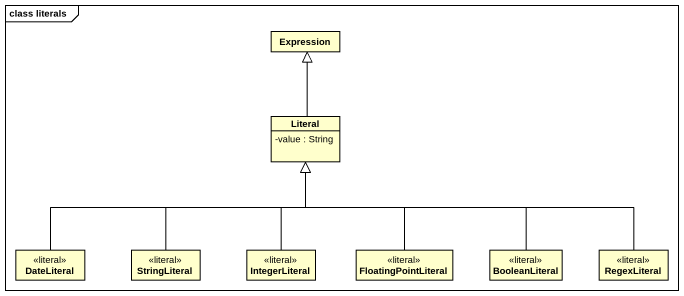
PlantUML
@startuml
mainframe class literals
hide circle
hide empty members
skinparam classAttributeIconSize 0
class Expression
class Literal {
  -value : String
}
class DateLiteral <<literal>>
class StringLiteral <<literal>>
class IntegerLiteral <<literal>>
class FloatingPointLiteral <<literal>>
class BooleanLiteral <<literal>>
class RegexLiteral <<literal>>
Literal -up-|> Expression
DateLiteral -right-|> Literal
StringLiteral -up-|> Literal
IntegerLiteral -up-|> Literal
FloatingPointLiteral -up-|> Literal
BooleanLiteral -left-|> Literal
RegexLiteral -left-|> Literal
@enduml
